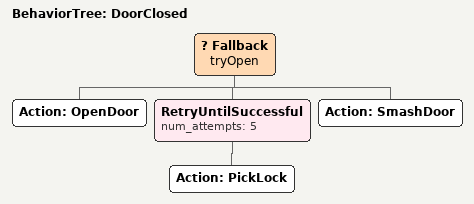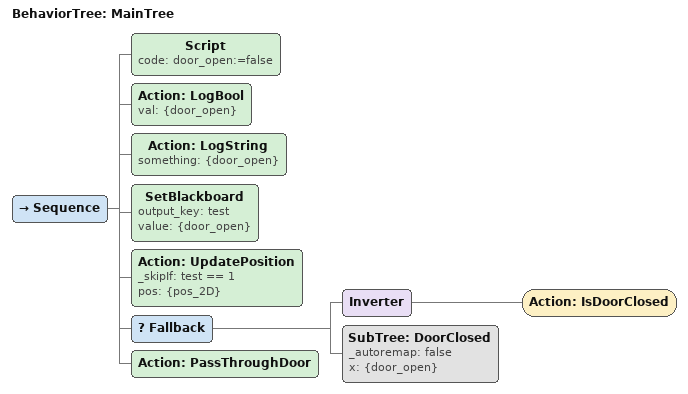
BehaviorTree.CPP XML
<?xml version="1.0"?>
<root BTCPP_format="4" main_tree_to_execute="MainTree">
    <BehaviorTree ID="DoorClosed">
        <Fallback name="tryOpen">
            <Action ID="OpenDoor"/>
            <RetryUntilSuccessful num_attempts="5">
                <Action ID="PickLock"/>
            </RetryUntilSuccessful>
            <Action ID="SmashDoor"/>
        </Fallback>
    </BehaviorTree>
    <BehaviorTree ID="MainTree">
        <Sequence>
            <Script code="door_open:=false"/>
            <Action ID="LogBool" val="{door_open}"/>
            <Action ID="LogString" something="{door_open}"/>
            <SetBlackboard output_key="test" value="{door_open}"/>
            <Action _skipIf="test == 1" ID="UpdatePosition" pos="{pos_2D}"/>
            <Fallback>
                <Inverter>
                    <Action ID="IsDoorClosed"/>
                </Inverter>
                <SubTree ID="DoorClosed" _autoremap="false" x="{door_open}"/>
            </Fallback>
            <Action ID="PassThroughDoor"/>
        </Sequence>
    </BehaviorTree>
</root>
